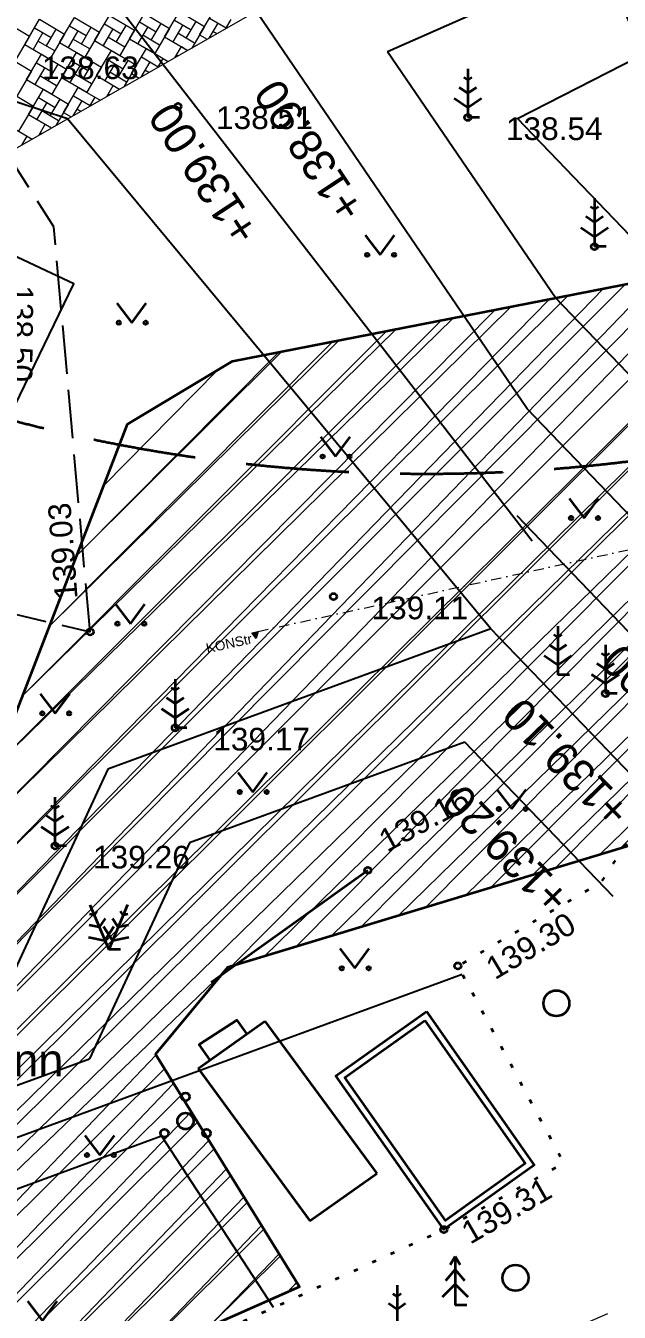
# Model space of a CAD drawing. Header units: millimetres. Extents: x 368386 to 996118, y -334862 to 250838.
# Drawn here: x 792058 to 810384, y -120450 to -80723 of the extents above; entities that cross this region are included whole.
import ezdxf

# ---------------------------------------------------------------- set-up
doc = ezdxf.new("R2010")
doc.units = ezdxf.units.MM
doc.header["$MEASUREMENT"] = 0
for name, pattern in [('Dot & Dashed', [670.277762413025, 317.49999999993, -176.3888888888499, 0, -176.3888735242451]), ('HIDDEN', [4762.5, 3175, -1587.5]), ('KOLVIK', [625, 125, -500]), ('PINNASTEE', [2000, 1500, -500]), ('TOOPIIR', [7000, 6000, -1000])]:
    doc.linetypes.add(name, pattern=pattern)
doc.layers.add('_uusvertikaal', color=5, linetype='Continuous')
doc.layers.add('PP', color=7, linetype='Continuous')
for name, color, linetype, lineweight in [('New__ASENDIPLAAN_Pen_No__1', 7, 'Continuous', 13), ('New_ei pindi_Pen_No__7', 7, 'Continuous', 35), ('New_HALJASTUS#1_Pen_No__7', 7, 'Continuous', 35), ('New_HALJASTUS_Pen_No__7', 7, 'Continuous', 35), ('New_Kanal_proj_kinnistu_Pen_No__7', 7, 'Continuous', 35), ('New_Kanal_proj_kinnistu_Pen_No__75', 6, 'Continuous', 20), ('New_korgus-EH2000#1_Pen_No__1', 7, 'Continuous', 13), ('New_korgus-EH2000#1_Pen_No__7', 7, 'Continuous', 35), ('New_KUUR_Pen_No__7', 7, 'Continuous', 35), ('New_PUU_Pen_No__7', 7, 'Continuous', 35), ('New_RAJATIS_Pen_No__7', 7, 'Continuous', 35), ('New_TEE#1_Pen_No__7', 7, 'Continuous', 35), ('PP_Pen_No__1', 7, 'Continuous', 13)]:
    doc.layers.add(name, color=color, linetype=linetype, lineweight=lineweight)
for name, color, linetype, lineweight, true_color in [('New__ASENDIPLAAN_Pen_No__102', 7, 'Continuous', 13, 0xcccccc), ('New_MOOTPIIR#1_Pen_No__102', 7, 'Continuous', 13, 0xcccccc), ('New_TEE#1_Pen_No__162', 7, 'Continuous', 25, 0xaaaaaa)]:
    doc.layers.add(name, color=color, linetype=linetype, lineweight=lineweight, true_color=true_color)
doc.styles.add('GENERATED_STYLE_1', font='arial.ttf')
doc.linetypes.add('HEKK', pattern='A,0,[2,TRN_EP_AS-4-01_V01_Asendiplaan1.Shx,S=2300,R=0,X=0,Y=0],-2300,0', length=2300)
doc.dimstyles.new('GENERATED_STYLE__2', dxfattribs={"dimtxt": 0.18, "dimasz": 152, "dimexe": 0.18, "dimexo": 0.0625, "dimgap": 0, "dimtad": 0, "dimtih": 1, "dimtoh": 1, "dimdec": 4, "dimzin": 0, "dimdsep": 46, "dimcen": 0.09, "dimadec": 0, "dimazin": 0, "dimtfac": 1, "dimtdec": 4, "dimtmove": 0, "dimatfit": 3, "dimldrblk": 'ARROWHEAD_0', "dimfxl": 1, "dimtolj": 1, "dimtzin": 0, "dimarcsym": 0})

# ---------------------------------------------------------------- blocks, each defined once
blk = doc.blocks.new('*X1')
at = {"layer": 'New__ASENDIPLAAN_Pen_No__102', "color": 254, "linetype": 'Continuous', "lineweight": 13, "true_color": 0xcccccc}
for p, q in [((797426.072117625, -81004.17614165152), (797883.5271422369, -80229.1052413737)), ((791403.281642123, -80584.65869481413), (792178.3525424007, -81042.11371942595)), ((792025.8675341967, -81300.47068618522), (792483.3225588086, -80525.3997859074)), ((792483.3225588086, -80525.3997859074), (793258.3934590863, -80982.85481051922)), ((793105.9084508823, -81241.2117772785), (793563.3634754943, -80466.14087700067)), ((793563.3634754943, -80466.14087700067), (794338.4343757719, -80923.59590161248)), ((794185.949367568, -81181.95286837175), (794643.4043921799, -80406.88196809393)), ((794643.4043921799, -80406.88196809393), (795418.4752924576, -80864.33699270575)), ((795265.9902842537, -81122.69395946502), (795723.4453088656, -80347.62305918719)), ((795570.9603006616, -80605.98002594645), (796087.6742341801, -80910.95004235434)), ((795723.4453088656, -80347.62305918719), (796498.5162091433, -80805.078083799)), ((796346.0312009393, -81063.43505055827), (796803.4862255513, -80288.36415028044)), ((796651.0012173472, -80546.7211170397), (797167.7151508657, -80851.69113344759)), ((796803.4862255513, -80288.36415028044), (797578.5571258289, -80745.81917489225)), ((797015.2301426618, -81110.04810020687), (797320.2001590697, -80593.33416668832)), ((797989.3991007921, -80639.9472163369), (797711.0832885936, -81111.5006489509)), ((797731.0421340329, -80487.46220813297), (798247.7560675514, -80792.43222454084)), ((798236.2959066727, -80811.849296672), (798400.2410757554, -80534.07525778159)), ((792178.3525424007, -81042.11371942595), (791720.8975177888, -81817.18461970378)), ((792589.1945173638, -80936.2417608706), (792284.2245009558, -81452.95569438917)), ((792330.8375506046, -80783.75675266667), (792847.5514841231, -81088.72676907454)), ((792695.0664759191, -81347.08373583382), (793000.036492327, -80830.36980231527)), ((793258.3934590863, -80982.85481051922), (792800.9384344744, -81757.92571079703)), ((793669.2354340495, -80876.98285196387), (793364.2654176415, -81393.69678548243)), ((793410.8784672902, -80724.49784375993), (793927.5924008087, -81029.46786016782)), ((793775.1073926048, -81287.8248269271), (794080.0774090127, -80771.11089340855)), ((794338.4343757719, -80923.59590161248), (793880.97935116, -81698.66680189031)), ((794749.2763507351, -80817.72394305714), (794444.3063343272, -81334.43787657568)), ((794490.9193839759, -80665.23893485319), (795007.6333174944, -80970.20895126107)), ((794855.1483092905, -81228.56591802035), (795160.1183256983, -80711.8519845018)), ((795418.4752924576, -80864.33699270575), (794961.0202678457, -81639.40789298357)), ((795829.3172674208, -80758.46503415039), (795524.3472510128, -81275.17896766895)), ((796193.5461927353, -81321.79201731755), (795676.8322592169, -81016.82200090967)), ((795935.1892259761, -81169.3070091136), (796240.159242384, -80652.59307559507)), ((796498.5162091433, -80805.078083799), (796041.0611845314, -81580.14898407683)), ((796909.3581841065, -80699.20612524365), (796604.3881676985, -81215.9200587622)), ((797273.587109421, -81262.5331084108), (796756.8731759025, -80957.56309200292)), ((797578.5571258289, -80745.81917489225), (797185.8706705148, -81411.1520012297)), ((797426.072117625, -81004.17614165152), (797658.6237498639, -81141.43056909974)), ((797958.7375004273, -80970.20564399658), (797836.9140925882, -80898.30418309619)), ((792025.8675341967, -81300.47068618522), (792800.9384344744, -81757.92571079703)), ((792953.4234426783, -81499.56874403777), (792436.7095091599, -81194.59872762988)), ((793105.9084508823, -81241.2117772785), (793880.97935116, -81698.66680189031)), ((794033.464359364, -81440.30983513103), (793516.7504258455, -81135.33981872315)), ((794185.949367568, -81181.95286837175), (794961.0202678457, -81639.40789298357)), ((795113.5052760496, -81381.05092622428), (794596.7913425312, -81076.08090981642)), ((795265.9902842537, -81122.69395946502), (796041.0611845314, -81580.14898407683)), ((795325.2491931603, -82202.73487615072), (795782.7042177722, -81427.66397587289)), ((795782.7042177722, -81427.66397587289), (796458.1687476103, -81826.33026951236)), ((796346.0312009393, -81063.43505055827), (797058.3962487371, -81483.88041930605)), ((796660.658052436, -81710.80335350847), (796862.745134458, -81368.40506696615)), ((796862.745134458, -81368.40506696615), (797058.3962487371, -81483.88041930604)), ((791462.5405510295, -81664.69961149985), (792237.6114513072, -82122.15463611166)), ((792085.1264431032, -82380.51160287093), (792542.5814677151, -81605.4407025931)), ((792542.5814677151, -81605.4407025931), (793317.6523679928, -82062.89572720492)), ((793165.1673597889, -82321.2526939642), (793622.6223844009, -81546.18179368637)), ((793470.1373761968, -81804.53876044563), (793986.8513097153, -82109.50877685352)), ((793622.6223844009, -81546.18179368637), (794397.6932846785, -82003.6368182982)), ((794245.2082764746, -82261.99378505745), (794702.6633010865, -81486.92288477963)), ((794550.1782928825, -81745.2798515389), (795066.892226401, -82050.24986794677)), ((794702.6633010865, -81486.92288477963), (795477.7342013642, -81944.37790939145)), ((794914.4072181971, -82308.60683470605), (795219.3772346049, -81791.89290118752)), ((795630.2192095681, -81686.02094263215), (796146.9331430867, -81990.99095904003)), ((796135.4454343569, -82010.45470578734), (796299.4181512906, -81732.63399228077)), ((796710.2601262538, -81626.76203372542), (796758.2824981736, -81655.1053444092)), ((792237.6114513072, -82122.15463611166), (791780.1564266953, -82897.22553638948)), ((792648.4534262703, -82016.2826775563), (792343.4834098623, -82532.99661107486)), ((792390.0964595111, -81863.79766935237), (792906.8103930296, -82168.76768576025)), ((792754.3253848256, -82427.12465251953), (793059.2954012335, -81910.41071900098)), ((793317.6523679928, -82062.89572720492), (792860.1973433809, -82837.96662748275)), ((793728.4943429561, -81957.02376864958), (793423.5243265481, -82473.73770216813)), ((794092.7232682706, -82520.35075181673), (793576.0093347521, -82215.38073540886)), ((793834.3663015114, -82367.8657436128), (794139.3363179193, -81851.15181009425)), ((794397.6932846785, -82003.6368182982), (793940.2382600666, -82778.70771857601)), ((794808.5352596417, -81897.76485974283), (794503.5652432338, -82414.4787932614)), ((795172.7641849562, -82461.09184291), (794656.0502514378, -82156.12182650212)), ((795477.7342013642, -81944.37790939145), (795085.020198199, -82609.75741034505)), ((795325.2491931603, -82202.73487615072), (795557.8274959201, -82340.00504482181)), ((795888.5761763274, -81838.5059508361), (795610.2328162779, -82310.10605806625)), ((795857.9412464835, -82168.78011971866), (795736.0911681235, -82096.86291759537)), ((792085.1264431032, -82380.51160287093), (792860.1973433809, -82837.96662748275)), ((793012.6823515848, -82579.60966072346), (792495.9684180664, -82274.63964431558)), ((793165.1673597889, -82321.2526939642), (793940.2382600666, -82778.70771857601)), ((793224.4262686954, -83401.2936106499), (793681.8812933074, -82626.22271037208)), ((793681.8812933074, -82626.22271037208), (794357.3724936664, -83024.90474523447)), ((794245.2082764746, -82261.99378505745), (794957.5999947933, -82682.45489502813)), ((794559.80758012, -82909.40876262389), (794761.922209993, -82566.96380146533)), ((794761.922209993, -82566.96380146533), (794957.5999947932, -82682.45489502815)), ((791521.7994599361, -82744.74052818556), (792296.8703602138, -83202.19555279738)), ((792144.3853520098, -83460.55251955664), (792601.8403766217, -82685.48161927881)), ((792449.3553684176, -82943.83858603808), (792966.0693019362, -83248.80860244596)), ((792601.8403766217, -82685.48161927881), (793376.9112768994, -83142.93664389063)), ((792813.5842937322, -83507.16556920524), (793118.5543101401, -82990.4516356867)), ((793529.3962851033, -82884.57967713135), (794046.1102186218, -83189.54969353921)), ((794034.594962041, -83209.06011490276), (794198.5952268258, -82931.19272677996)), ((794609.437201789, -82825.3207682246), (794657.4862442298, -82853.6798201313)), ((792296.8703602138, -83202.19555279738), (791839.4153356019, -83977.26645307521)), ((792707.7123351769, -83096.32359424203), (792402.7423187689, -83613.03752776058)), ((793071.9412604914, -83659.65057740918), (792555.227326973, -83354.6805610013)), ((793376.9112768994, -83142.93664389063), (792984.169725883, -83808.36281946047)), ((793224.4262686954, -83401.2936106499), (793457.0312419762, -83538.57952054392)), ((793787.7532518626, -83037.06468533528), (793509.382343962, -83508.71146718167)), ((793757.1449925395, -83367.35459544076), (793635.2682436586, -83295.42165209456)), ((792144.3853520098, -83460.55251955664), (792856.8037408494, -83881.02937075024)), ((792458.9571078042, -84108.01417173924), (792661.0992855283, -83765.52253596453)), ((792661.0992855283, -83765.52253596453), (792856.8037408494, -83881.02937075021)), ((791581.0583688427, -83824.78144487126), (792256.5762397227, -84223.4792209565)), ((791933.7444897254, -84407.665524018), (792097.7723023611, -84129.75146127914)), ((792508.6142773242, -84023.8795027238), (792556.689990286, -84052.25429585339))]:
    blk.add_line(p, q, dxfattribs=at)
blk = doc.blocks.new('ARROWHEAD_0')
at = {"color": 0, "linetype": 'Continuous', "lineweight": 0}
for p, q in [((0, 0), (-1, 0)), ((0, -0.5), (0, 0.5))]:
    blk.add_line(p, q, dxfattribs=at)

msp = doc.modelspace()

# ---------------------------------------------------------------- hatches: boundary and pattern name
at = {"layer": 'New_Kanal_proj_kinnistu_Pen_No__75', "linetype": 'Continuous', "lineweight": 20}
h = msp.add_hatch(dxfattribs=at)
h.set_pattern_fill('JIS_LC_20_0001', color=6, style=0, pattern_type=2)
h.set_pattern_definition([(45, (-640525210.1040568, -6432847529.913312), (-707.1067811865477, 707.1067811865477), []), (45, (-640525190.1040568, -6432847529.913312), (-707.1067811865477, 707.1067811865477), [])])
h.paths.add_polyline_path([(828012.823012828, -100795.2954084734), (812637.8626403707, -71463.95242634512), (808033.9408392861, -74275.3324718336), (813845.9541281295, -88063.57640727708), (798437.4965517159, -91084.89229671011), (795197.261066463, -93029.41064956883), (790915.0717092521, -104103.9324053685), (789203.4379178035, -112199.5449108193), (790458.6368200212, -117957.6920545782), (786065.4406620265, -119325.9644950862), (782984.4943176099, -116817.4638846079), (771003.0498918454, -120067.1117822761), (769576.6903702711, -111344.3741244386), (766723.963441847, -112028.5110264207), (762728.9171956322, -108258.7016564916), (745099.0777096554, -100277.1112858439), (743276.9772676361, -100858.1137466366), (742307.0526352926, -103423.6247423227), (742763.4875245235, -104962.931066298), (745673.2693069457, -105076.9545654888), (747955.4476956214, -106502.2373912046), (755087.2610741603, -114141.759993055), (758399.6164812084, -125902.6605547527), (762792.812639203, -128069.0920320461), (765417.320151751, -131375.7503158535), (771921.5340791811, -133143.1022747541), (774032.5518486166, -130463.5691433335), (777341.7097235174, -126244.7283244813), (786926.8660527264, -125674.61492169), (800512.552927768, -119666.0535507957), (796062.3019156588, -112482.623581321), (798287.4293930904, -109803.0890864442)])
at = {"layer": 'PP', "linetype": 'Continuous', "lineweight": 0, "true_color": 0x000000}
msp.add_hatch(color=18, dxfattribs=at).paths.add_polyline_path([(799035.6680681286, -99467.17077612515), (799176.3431076254, -99640.98255151047), (799230.9875042356, -99424.15545468192)])

# ---------------------------------------------------------------- linework, layer by layer
at = {"layer": '_uusvertikaal', "color": 5}
for p, q in [((816011.6950462946, -75880.6483052157), (803230.7166583798, -81525.35850840299)), ((812362.3732541178, -105537.9078763635), (806422.564752953, -99350.74637644138)), ((810198.2346126905, -107615.5276540614), (805614.8075249862, -102841.2317135132)), ((775841.8212998508, -120876.7250229723), (805535.1383383825, -110005.3369082479)), ((772435.210702774, -120526.5877680404), (794022.1979975619, -112623.1084496223)), ((781490.3834446121, -120406.0336255291), (796249.2723626406, -115002.4739840857)), ((799705.3360042663, -120307.8761276718), (796249.2723626406, -115002.4739840857))]:
    msp.add_line(p, q, dxfattribs=at)
at = {"layer": '_uusvertikaal'}
for p, q in [((805614.8075249862, -102841.2317135132), (797117.432547177, -105952.3109243751)), ((794593.0123169154, -103681.8104512492), (790604.9218303646, -112276.8760986825)), ((797117.4325471771, -105952.3109243751), (794022.1979975619, -112623.1084496222)), ((797117.432547177, -105952.3109243751), (794022.1979975619, -112623.1084496222))]:
    msp.add_line(p, q, dxfattribs=at)
at = {"layer": '_uusvertikaal', "color": 5}
for points in [[(807540.0869525106, -92552.1018201102), (798283.4765068168, -78961.24483353914), (814799.688347557, -73136.37430974528)], [(807698.0715269194, -96635.40432256198), (792350.2964099451, -76811.62428881579)], [(823669.6632289758, -100689.6058385216), (807246.8002023646, -83582.8412320836), (816504.2229347714, -78839.94151121481)], [(793350.2205657156, -83599.51858117877), (781315.6323772795, -79632.06505631971)], [(808412.509947925, -89128.97514395068), (803230.7166583798, -81525.35850840298)], [(790125.3746482704, -102122.7653305913), (788825.1842102798, -98417.58435706455), (793542.4410296126, -88689.99469170472), (780077.5551931596, -82365.17900457258)], [(806422.564752953, -99350.74637644138), (793350.2205657156, -83599.51858117877)], [(821505.5245875486, -102767.2256162194), (808412.509947925, -89128.97514395068)], [(818284.0218865164, -103743.4492462627), (807540.0869525106, -92552.1018201102)], [(815583.87595515, -104561.6842463203), (807230.3219809198, -95860.26103936952)], [(806422.564752953, -99350.74637644138), (794593.0123169154, -103681.8104512492)]]:
    msp.add_lwpolyline(points, dxfattribs=at)
at = {"layer": 'New__ASENDIPLAAN_Pen_No__1', "color": 7, "linetype": 'Continuous', "lineweight": 13, "flags": 128}
msp.add_lwpolyline([(778260.0638679237, -70770.3082778296), (781397.0873436508, -76586.53527817474, -0.2341365603581545), (781489.3587374038, -79248.55589863137), (779757.4520012845, -83071.8219423602), (782198.706931862, -84256.33258252787), (787697.9771287035, -86824.31237136769), (799002.4640027278, -80374.72479098983), (797801.0025096994, -78012.7347385766), (796282.1756759788, -75026.82507059892), (790933.6149555712, -78078.35772127617, -0.4178513852653502), (785452.7726149445, -76543.00922903566), (782049.9187232727, -70402.95810063176), (781332.6104302615, -69108.6593343239)], format="xyb", close=True, dxfattribs=at)
at = {"layer": 'New_ei pindi_Pen_No__7', "color": 7, "linetype": 'HIDDEN', "lineweight": 35}
msp.add_circle((804441.0361594596, -44567.67403289028), 50000, dxfattribs=at)
at = {"layer": 'New_HALJASTUS#1_Pen_No__7', "color": 7, "linetype": 'Continuous', "lineweight": 35}
for p, q in [((802539.971042013, -87190.1437626342), (803003.3758216847, -87796.85004755209)), ((803003.3758216847, -87796.85004755209), (803448.9573406132, -87190.1437626342)), ((794868.8641897712, -89288.22426918248), (795332.2689694429, -89894.93055410037)), ((795332.2689694429, -89894.93055410037), (795777.8504883714, -89288.22426918248)), ((801163.1057103474, -93418.82026802102), (801626.5104900191, -94025.52655293891)), ((801626.5104900191, -94025.52655293891), (802072.0920089476, -93418.82026802102)), ((808834.2125625892, -95320.20572713861), (809297.6173422609, -95926.9120120565)), ((809297.6173422609, -95926.9120120565), (809743.1988611894, -95320.20572713861)), ((794826.4567208786, -98583.54163124511), (795289.8615005503, -99190.247916163)), ((795289.8615005503, -99190.247916163), (795735.4430194788, -98583.54163124511)), ((792508.5236200208, -101352.1871832321), (792971.9283996925, -101958.89346815)), ((792971.9283996925, -101958.89346815), (793417.509918621, -101352.1871832321)), ((798606.070092235, -103778.0927694524), (799069.4748719067, -104384.7990543703)), ((799069.4748719067, -104384.7990543703), (799515.0563908352, -103778.0927694524)), ((806605.0020243817, -104302.6128956238), (807068.4068040533, -104909.3191805417)), ((807068.4068040533, -104909.3191805417), (807513.9883229819, -104302.6128956238)), ((801753.1908521738, -109219.9890832538), (802216.5956318455, -109826.6953681717)), ((802216.5956318455, -109826.6953681717), (802662.177150774, -109219.9890832538)), ((793885.3889513372, -114989.7104823152), (794348.7937310089, -115596.4167672331)), ((794348.7937310089, -115596.4167672331), (794794.3752499374, -114989.7104823152)), ((805317.8345998127, -118731.0821772675), (805167.8345997895, -118981.0821772675)), ((805467.834599836, -118981.0821772675), (805317.8345998127, -118731.0821772675)), ((805317.8345998127, -118731.0821772675), (805317.8345998127, -120231.0821772675)), ((805317.8345998127, -119131.08217764), (805017.8345997662, -119481.0821772675)), ((805617.8345998593, -119481.0821772675), (805317.8345998127, -119131.08217764)), ((803521.8397799723, -119961.4717965136), (803397.4215158338, -119878.5262876312)), ((803521.8397799723, -119611.4717968861), (803521.8397799723, -121111.4717968861)), ((803646.2580441108, -119878.5262876312), (803521.8397799723, -119961.4717965136)), ((805317.8345998127, -119581.0821768949), (804917.8345997895, -119981.0821772675)), ((805717.834599836, -119981.0821772675), (805317.8345998127, -119581.0821768949)), ((792115.1335238789, -120103.7817173759), (792578.5383035506, -120710.4880022938)), ((792578.5383035506, -120710.4880022938), (793024.1198224791, -120103.7817173759)), ((803521.8397799723, -120361.4717968861), (803255.2292140278, -120183.7314195121)), ((803788.4503459169, -120183.7314195121), (803521.8397799723, -120361.4717968861)), ((805677.8345997988, -120231.0821772675), (805317.8345998127, -120231.0821772675))]:
    msp.add_line(p, q, dxfattribs=at)
at = {"layer": 'New_HALJASTUS#1_Pen_No__7', "color": 7, "linetype": 'KOLVIK', "lineweight": 35, "flags": 128}
msp.add_lwpolyline([(727624.6257091949, -155333.051828214), (750207.6257091791, -150802.0518277893), (757265.6257092564, -147705.0518277223), (770554.6257092461, -136355.0518280948), (777349.6257091716, -133529.0518277446), (781463.6257092312, -130246.0518279235), (793458.6257092266, -123169.0518283407), (804966.6257092573, -117898.0518286238), (808673.4936755926, -115841.5399096097), (805401.6257091968, -109757.0518278638), (809824.6257092648, -107170.0518285046), (812831.625709248, -102597.0518277148), (819997.6257092163, -100451.051827998), (827966.8952109602, -112692.0670555095)], dxfattribs=at)
at = {"layer": 'New_HALJASTUS#1_Pen_No__7', "color": 7, "linetype": 'HEKK', "lineweight": 35, "flags": 128}
msp.add_lwpolyline([(802617.6257092117, -106804.0518281172), (797784.6257092275, -110269.0518279682)], dxfattribs=at)
at = {"layer": 'New_HALJASTUS#1_Pen_No__7', "color": 7, "linetype": 'Continuous', "lineweight": 35}
for centre, radius in [((802602.3524547305, -87796.85004755209), 55.00591521184057), ((803431.1340798701, -87796.85004755209), 55.00591521184057), ((794931.2456024888, -89894.93055410037), 55.00591521184057), ((795760.0272276283, -89894.93055410037), 55.00591521184057), ((801225.4871230649, -94025.52655293891), 55.00591521184057), ((802054.2687482045, -94025.52655293891), 55.00591521184057), ((808896.5939753067, -95926.9120120565), 55.00591521184057), ((809725.3756004462, -95926.9120120565), 55.00591521184057), ((794888.8381335961, -99190.247916163), 55.00591521184057), ((795717.6197587356, -99190.247916163), 55.00591521184057), ((792570.9050327383, -101958.89346815), 55.00591521184057), ((793399.6866578779, -101958.89346815), 55.00591521184057), ((798668.4515049525, -104384.7990543703), 55.00591521184057), ((799497.233130092, -104384.7990543703), 55.00591521184057), ((806667.3834370992, -104909.3191805417), 55.00591521184057), ((807496.1650622387, -104909.3191805417), 55.00591521184057), ((801815.5722648914, -109826.6953681717), 55.00591521184057), ((802644.3538900309, -109826.6953681717), 55.00591521184057), ((808442.0782226913, -110909.7857852588), 400.0000000232831), ((796991.6566961289, -113796.3826763565), 125), ((796991.6566961289, -114546.3826763565), 250), ((796341.6566961056, -114921.3826763565), 125), ((797641.6566961522, -114921.3826763565), 125), ((793947.7703640547, -115596.4167672331), 55.00591521184057), ((794776.5519891942, -115596.4167672331), 55.00591521184057), ((807179.951667025, -119384.0640890534), 400.0000000232831)]:
    msp.add_circle(centre, radius, dxfattribs=at)
at = {"layer": 'New_HALJASTUS_Pen_No__7', "color": 7, "linetype": 'Continuous', "lineweight": 35}
for centre in [(808442.0782226912, -110909.7857852588), (807179.9516670249, -119384.0640890534)]:
    msp.add_circle(centre, 400.0000000232831, dxfattribs=at)
at = {"layer": 'New_Kanal_proj_kinnistu_Pen_No__7', "color": 7, "linetype": 'Continuous', "lineweight": 35, "flags": 128}
for points in [[(758399.6164812084, -125902.6605547527), (755087.2610741603, -114141.759993055), (747955.4476956214, -106502.2373912046), (745673.2693069457, -105076.9545654888), (742763.4875245235, -104962.931066298), (742307.0526352926, -103423.6247423227), (743276.9772676361, -100858.1137466366), (745099.0777096554, -100277.1112858439), (762728.9171956322, -108258.7016564916), (766723.963441847, -112028.5110264207), (769576.6903702711, -111344.3741244386), (771003.0498918454, -120067.1117822761), (782984.4943176099, -116817.4638846079), (786065.4406620265, -119325.9644950862), (790458.6368200212, -117957.6920545782), (789203.4379178035, -112199.5449108193), (790915.0717092521, -104103.9324053685), (795197.261066463, -93029.41064956883), (798437.4965517159, -91084.89229671011), (813845.9541281295, -88063.57640727708), (808033.9408392861, -74275.3324718336), (812637.8626403707, -71463.95242634512)], [(828012.823012828, -100795.2954084734), (798287.4293930904, -109803.0890864442), (796062.3019156588, -112482.623581321), (800512.552927768, -119666.0535507957), (786926.8660527264, -125674.61492169)]]:
    msp.add_lwpolyline(points, dxfattribs=at)
at = {"layer": 'New_Kanal_proj_kinnistu_Pen_No__75', "color": 6, "linetype": 'Continuous', "lineweight": 20, "flags": 128}
for points in [[(758399.6164812084, -125902.6605547527), (755087.2610741603, -114141.759993055), (747955.4476956214, -106502.2373912046), (745673.2693069457, -105076.9545654888), (742763.4875245235, -104962.931066298), (742307.0526352926, -103423.6247423227), (743276.9772676361, -100858.1137466366), (745099.0777096554, -100277.1112858439), (762728.9171956322, -108258.7016564916), (766723.963441847, -112028.5110264207), (769576.6903702711, -111344.3741244386), (771003.0498918454, -120067.1117822761), (782984.4943176099, -116817.4638846079), (786065.4406620265, -119325.9644950862), (790458.6368200212, -117957.6920545782), (789203.4379178035, -112199.5449108193), (790915.0717092521, -104103.9324053685), (795197.261066463, -93029.41064956883), (798437.4965517159, -91084.89229671011), (813845.9541281295, -88063.57640727708), (808033.9408392861, -74275.3324718336), (812637.8626403707, -71463.95242634512)], [(828012.823012828, -100795.2954084734), (798287.4293930904, -109803.0890864442), (796062.3019156588, -112482.623581321), (800512.552927768, -119666.0535507957), (786926.8660527264, -125674.61492169)]]:
    msp.add_lwpolyline(points, dxfattribs=at)
at = {"layer": 'New_korgus-EH2000#1_Pen_No__7', "color": 7, "linetype": 'Continuous', "lineweight": 35}
for centre in [(796759.6257092042, -83214.05182826618), (805710.6257092052, -83553.05182795326), (809620.6257092378, -87545.0518285046), (801560.6257091819, -98351.05182837049), (794045.6257091679, -99439.05182789365), (809955.6257092005, -101342.0518278266), (796674.6257092415, -102403.051828512), (792961.6257092527, -106046.0518277372), (802617.6257092117, -106804.0518281172), (805401.6257091968, -109757.0518278638), (804966.6257092573, -117898.0518286238)]:
    msp.add_circle(centre, 99.99999997671694, dxfattribs=at)
at = {"layer": 'New_KUUR_Pen_No__7', "color": 7, "linetype": 'Continuous', "lineweight": 35, "flags": 128}
for points in [[(797377.625709221, -112925.0518283928), (799444.6257092601, -111465.0518284301)], [(799444.6257092601, -111465.0518284301), (802896.6257093085, -116168.0518281768)], [(797377.625709221, -112925.0518283928), (800829.6257092694, -117628.0518281395)], [(800829.6257092694, -117628.0518281395), (802896.6257093085, -116168.0518281768)]]:
    msp.add_lwpolyline(points, dxfattribs=at)
at = {"layer": 'New_MOOTPIIR#1_Pen_No__102', "color": 254, "linetype": 'TOOPIIR', "lineweight": 13, "true_color": 0xcccccc, "flags": 128}
msp.add_lwpolyline([(666023.6257091707, -103201.051827998), (685304.6257092461, -114770.0518281321), (695822.6257091698, -123885.0518283556), (716500.6257092424, -161142.0518285717), (837208.6257092266, -108675.0518283928), (806252.625709221, -29932.05182860891)], close=True, dxfattribs=at)
at = {"layer": 'New_PUU_Pen_No__7', "color": 7, "linetype": 'Continuous', "lineweight": 35}
for p, q in [((805710.6257092052, -82053.05182795326), (805710.6257092052, -83553.05182795326)), ((805710.6257092052, -82803.05182795326), (805444.0151432606, -82625.31145057926)), ((805710.6257092052, -82403.05182758073), (805586.2074450667, -82320.10631869832)), ((805835.0439733437, -82320.10631869832), (805710.6257092052, -82403.05182758073)), ((805977.2362751497, -82625.31145057926), (805710.6257092052, -82803.05182795326)), ((805286.3616404899, -82963.70289336244), (805710.6257092052, -83246.54560583929)), ((805710.6257092052, -83246.54560583929), (806134.8897779204, -82963.70289336244)), ((806070.6257091912, -83553.05182795326), (805710.6257092052, -83553.05182795326)), ((809620.6257092378, -86045.0518285046), (809620.6257092378, -87545.0518285046)), ((809620.6257092378, -86395.05182813207), (809496.2074450993, -86312.10631924967)), ((809745.0439733763, -86312.10631924967), (809620.6257092378, -86395.05182813207)), ((809196.3616405225, -86955.70289391378), (809620.6257092378, -87238.54560639063)), ((809620.6257092378, -86795.0518285046), (809354.0151432932, -86617.3114511306)), ((809887.2362751823, -86617.3114511306), (809620.6257092378, -86795.0518285046)), ((809620.6257092378, -87238.54560639063), (810044.889777953, -86955.70289391378)), ((809980.6257092238, -87545.0518285046), (809620.6257092378, -87545.0518285046)), ((808484.625709181, -99263.051827916), (808484.625709181, -100763.051827916)), ((808484.625709181, -99613.05182754347), (808360.2074450424, -99530.10631866107)), ((808609.0439733195, -99530.10631866107), (808484.625709181, -99613.05182754347)), ((808484.625709181, -100013.051827916), (808218.0151432364, -99835.31145054201)), ((808751.2362751255, -99835.31145054201), (808484.625709181, -100013.051827916)), ((809955.6257092005, -100192.0518274541), (809831.207445062, -100109.1063185717)), ((809955.6257092005, -99842.0518278266), (809955.6257092005, -101342.0518278266)), ((810080.043973339, -100109.1063185717), (809955.6257092005, -100192.0518274541)), ((808060.3616404657, -100173.7028933252), (808484.625709181, -100456.545605802)), ((808484.625709181, -100456.545605802), (808908.8897778962, -100173.7028933252)), ((809955.6257092005, -100592.0518278266), (809689.0151432559, -100414.3114504526)), ((810222.2362751451, -100414.3114504526), (809955.6257092005, -100592.0518278266)), ((796674.6257092415, -100903.051828512), (796674.6257092415, -102403.051828512)), ((808844.625709167, -100763.051827916), (808484.625709181, -100763.051827916)), ((809531.3616404852, -100752.7028932358), (809955.6257092005, -101035.5456057126)), ((809955.6257092005, -101035.5456057126), (810379.8897779158, -100752.7028932358)), ((796674.6257092415, -101253.0518281395), (796550.207445103, -101170.1063192571)), ((796799.04397338, -101170.1063192571), (796674.6257092415, -101253.0518281395)), ((796674.6257092415, -101653.051828512), (796408.0151432969, -101475.3114511381)), ((796941.2362751861, -101475.3114511381), (796674.6257092415, -101653.051828512)), ((810315.6257091865, -101342.0518278266), (809955.6257092005, -101342.0518278266)), ((796250.3616405262, -101813.7028939212), (796674.6257092415, -102096.5456063981)), ((796674.6257092415, -102096.5456063981), (797098.8897779568, -101813.7028939212)), ((797034.6257092275, -102403.051828512), (796674.6257092415, -102403.051828512)), ((792961.6257092527, -104896.0518273647), (792837.2074451142, -104813.1063184823)), ((792961.6257092527, -104546.0518277372), (792961.6257092527, -106046.0518277372)), ((793086.0439733912, -104813.1063184823), (792961.6257092527, -104896.0518273647)), ((792961.6257092527, -105296.0518277372), (792695.0151433081, -105118.3114503632)), ((793228.2362751972, -105118.3114503632), (792961.6257092527, -105296.0518277372)), ((792537.3616405374, -105456.7028931464), (792961.6257092527, -105739.5456056232)), ((792961.6257092527, -105739.5456056232), (793385.8897779679, -105456.7028931464)), ((793321.6257092387, -106046.0518277372), (792961.6257092527, -106046.0518277372)), ((794038.2830675768, -107865.707063594), (794620.6257092378, -109248.0518282513)), ((795202.9683508987, -107865.707063594), (794620.6257092378, -109248.0518282513)), ((794174.1630173598, -108188.2541752542), (794027.3019220291, -108160.1173556531)), ((794256.6205033178, -108063.5119411285), (794174.1630173598, -108188.2541752542)), ((794506.1490011245, -108289.574658976), (794329.4543884073, -108556.8794463883)), ((794911.7970300682, -108556.8794463883), (794735.102417351, -108289.574658976)), ((795067.0884011157, -108188.2541752542), (794984.6309151577, -108063.5119411285)), ((795213.9494964464, -108160.1173556531), (795067.0884011157, -108188.2541752542)), ((794329.4543884073, -108556.8794463883), (794014.7520412535, -108496.5862599323)), ((794458.4415767419, -108540.218179592), (794739.620138014, -108965.5869803513)), ((794501.631280578, -108965.5869803513), (794782.8098417337, -108540.218179592)), ((795226.499377222, -108496.5862599323), (794911.7970300682, -108556.8794463883)), ((794000.8375562571, -108869.6409245143), (794501.631280578, -108965.5869803513)), ((794980.6257092238, -109248.0518282513), (794620.6257092378, -109248.0518282513)), ((794739.620138014, -108965.5869803513), (795240.4138622184, -108869.6409245143))]:
    msp.add_line(p, q, dxfattribs=at)
at = {"layer": 'New_RAJATIS_Pen_No__7', "color": 7, "linetype": 'Continuous', "lineweight": 35, "flags": 128}
for points in [[(804428.6257091986, -111164.0518284524), (807757.6257092257, -115909.0518285642), (804966.6257092573, -117898.0518286238), (801637.6257092303, -113153.051828512)], [(804380.6177138428, -111443.855083094), (807479.8792893377, -115861.3967397372), (805014.6337046132, -117618.2485739822), (801915.3721291183, -113200.7069173391)]]:
    msp.add_lwpolyline(points, close=True, dxfattribs=at)
at = {"layer": 'New_TEE#1_Pen_No__162', "color": 253, "linetype": 'PINNASTEE', "lineweight": 25, "true_color": 0xaaaaaa, "flags": 128}
msp.add_lwpolyline([(794045.6257091679, -99439.05182789365), (792927.6257092676, -86931.051828445), (787942.6257092815, -79094.05182815442), (775725.6257092191, -64608.05182858655), (766962.6257091837, -61354.0518279309), (756948.6257092173, -63398.05182862381), (746010.6257092517, -68983.05182858655), (731032.6257092489, -76593.05182799051), (718023.6257091707, -83834.05182837794), (709565.6257091865, -93385.05182835559), (711080.6257092005, -94383.05182895908), (718886.6257091828, -85752.0518279756), (732061.6257092294, -78226.05182837049), (745894.6257092135, -71247.05182808737), (757719.625709167, -65248.05182825128), (766558.6257092033, -63378.05182813952), (774741.6257092806, -66781.05182807246), (784795.6257091679, -78987.05182831088), (791230.6257092238, -88015.05182824383), (791250.6257092424, -98776.05182818422)], close=True, dxfattribs=at)
at = {"layer": 'New_TEE#1_Pen_No__7', "color": 7, "linetype": 'Continuous', "lineweight": 35, "flags": 128}
msp.add_lwpolyline([(797752.0447741805, -112660.5855315114), (797412.6257092536, -112180.0518282811), (798577.6257091744, -111432.0518286089), (798881.7572194927, -111862.6270559738)], dxfattribs=at)
at = {"layer": 'PP_Pen_No__1', "color": 7, "linetype": 'Dot & Dashed', "lineweight": 13}
msp.add_line((799230.9875042356, -99424.15545468192), (819147.5509391741, -95037.91824616864), dxfattribs=at)
at = {"layer": 'PP_Pen_No__1', "color": 7, "linetype": 'Continuous', "lineweight": 13, "flags": 128}
msp.add_lwpolyline([(799035.6680681286, -99467.17077612515), (799230.9875042356, -99424.15545468192), (799176.3431076254, -99640.98255151047)], close=True, dxfattribs=at)

# ---------------------------------------------------------------- block references
at = {"layer": 'New__ASENDIPLAAN_Pen_No__102', "color": 254, "linetype": 'Continuous', "lineweight": 13, "true_color": 0xcccccc}
msp.add_blockref('*X1', (0, 0), dxfattribs=at)

# ---------------------------------------------------------------- texts
at = {"layer": '_uusvertikaal', "color": 5}
for s, height, rotation, p in [('+138.90', 999.9999999999997, 123.4471764991655, (802573.2930750363, -86347.69404494896)), ('+139.00', 999.9999999999997, 123.4471764991655, (799316.8067860189, -87058.03014149697)), ('+139.00', 999.9999999999998, 134.1386959286845, (813858.6473367808, -103231.7745155257)), ('+139.10', 999.9999999999998, 134.1386959286845, (810804.0978271116, -104892.8841852761)), ('+139.20', 999.9999999999998, 134.1386959286845, (808946.8784842517, -107568.6848991512))]:
    msp.add_text(s, height=height, rotation=rotation, dxfattribs=at).set_placement(p)
at = {"layer": 'New__ASENDIPLAAN_Pen_No__1', "color": 7, "linetype": 'Continuous', "lineweight": 13, "insert": (793222.7310844291, -112673.7067598997), "char_height": 1000, "attachment_point": 6, "style": 'GENERATED_STYLE_1'}
msp.add_mtext('\\A1;Kümblustünn', dxfattribs=at)
at = {"layer": 'New_korgus-EH2000#1_Pen_No__1', "color": 7, "linetype": 'Continuous', "lineweight": 13, "char_height": 700.0000000000001, "attachment_point": 1, "style": 'GENERATED_STYLE_1'}
for s, insert in [('\\A1; 138.63 ', (792284.6257092275, -81672.05182775209)), ('\\A1; 138.51 ', (797659.6257092275, -83214.05182811717)), ('\\A1; 138.54 ', (806610.6257092285, -83553.05182780424)), ('\\A1; 139.11 ', (802460.6257092052, -98351.05182822148)), ('\\A1; 139.17 ', (797574.6257092648, -102403.051828363)), ('\\A1; 139.26 ', (793861.625709276, -106046.0518275882))]:
    msp.add_mtext(s, dxfattribs=dict(at, insert=insert))
for s, insert, rotation in [('\\A1; 138.50 ', (792296.1974089193, -88469.05985042648), 269.32133808512975), ('\\A1; 139.03 ', (792982.5041301125, -98734.56493730223), 94.27454457929969), ('\\A1; 139.16 ', (802639.3648758045, -105771.8050952877), 28.50651067725103), ('\\A1; 139.30 ', (805952.3698363971, -109739.8882538451), 30.890012106985015), ('\\A1; 139.31 ', (805195.2957249134, -117898.3446023639), 30.088388966655653)]:
    msp.add_mtext(s, dxfattribs=dict(at, insert=insert, rotation=rotation))
at = {"layer": 'PP_Pen_No__1', "color": 7, "lineweight": 13, "insert": (797662.699630128, -100105.1894628693), "char_height": 300.0000000000001, "attachment_point": 7, "rotation": 12.420021719126995, "style": 'GENERATED_STYLE_1'}
msp.add_mtext('\\A1;\\pt0;KONStr', dxfattribs=at)

# ---------------------------------------------------------------- leaders
at = {"layer": 'New__ASENDIPLAAN_Pen_No__1', "color": 7, "linetype": 'Continuous', "lineweight": 13, "annotation_type": 0, "has_hookline": 1, "hookline_direction": 0, "text_width": 7955.661664392907}
msp.add_leader([(782827.0928259215, -112723.1699745158), (782828.0252914833, -112673.7067598997), (785274.7310844291, -112673.7067598997)], dimstyle='GENERATED_STYLE__2', dxfattribs=at)

doc.saveas('drawing.dxf')
